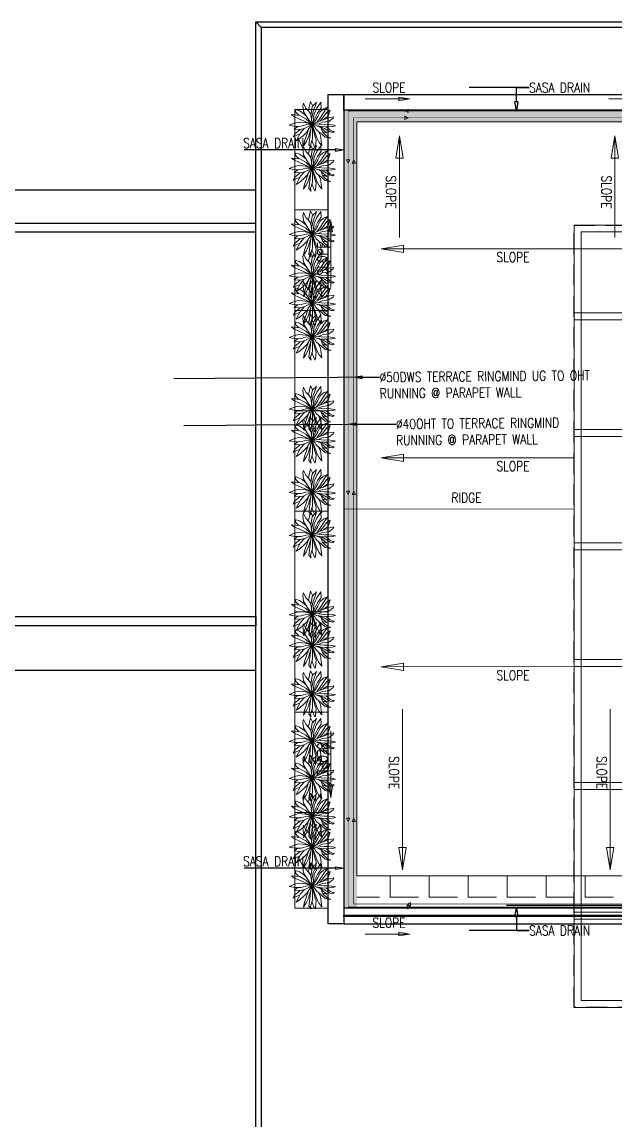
# Model space of a CAD drawing. Header units: metres. Extents: x 42 to 199, y -121 to 268.
# Drawn here: x 81.21 to 91.84, y 127.32 to 147 of the extents above; entities that cross this region are included whole.
import ezdxf
from ezdxf import colors
from ezdxf.entities.mleader import LeaderData, LeaderLine
from ezdxf.math import Vec2, Vec3

# ---------------------------------------------------------------- set-up
doc = ezdxf.new("R2010")
doc.units = ezdxf.units.M
doc.header["$LTSCALE"] = 0.3
doc.linetypes.add('CONTINOUS', pattern=[0])
doc.linetypes.add('HIDDEN', pattern=[0.375, 0.25, -0.125])
doc.layers.get('0').update_dxf_attribs({"color": 8})
for name, color, linetype in [('A-ELEVATION 3', 8, 'Continuous'), ('A-ELEVATION 5', 8, 'Continuous'), ('A-Glass', 8, 'Continuous'), ('A-Hidden-Above', 8, 'HIDDEN')]:
    doc.layers.add(name, color=color, linetype=linetype)
for name, color, linetype, lineweight in [('A-Furniture', 8, 'Continuous', 0), ('A-LANDSCAPE', 8, 'Continuous', 5), ('AGI- TEXT', 7, 'Continuous', 0), ('AGI-EX RAIN WATER', 4, 'Continuous', 0), ('AGI-PHE -DWS-RINGMOND', 151, 'Continuous', 0), ('AGI-UG TO RO PLANTER', 11, 'Continuous', 0), ('DA HOUSE ARCH LAYOUT', 8, 'Continuous', 9), ('PHE CLAMP', 7, 'Continuous', 0)]:
    doc.layers.add(name, color=color, linetype=linetype, lineweight=lineweight)
doc.styles.add('ROMANS', font='romans.shx', dxfattribs={"width": 0.8, "height": 0.5})
doc.styles.get("Standard").update_dxf_attribs({"font": 'arial.ttf'})
doc.styles.add('T225', font='romans.shx', dxfattribs={"width": 0.8, "height": 0.25})
doc.dimstyles.get("Standard").update_dxf_attribs({"dimtxt": 0.3, "dimasz": 0.25, "dimexe": 0.18, "dimexo": 0.0625, "dimgap": 0.09, "dimtad": 0, "dimtih": 1, "dimtoh": 1, "dimzin": 0, "dimdsep": 46, "dimtxsty": 'Standard', "dimblk": 'ARCHTICK', "dimcen": 0.09, "dimclrd": 256, "dimclre": 256, "dimclrt": 256, "dimadec": 0, "dimazin": 0, "dimtfac": 1, "dimtofl": 0, "dimtmove": 0, "dimatfit": 3, "dimfxl": 1, "dimtolj": 1, "dimtzin": 0, "dimlwd": -1, "dimlwe": -1, "dimarcsym": 0})

# ---------------------------------------------------------------- blocks, each defined once
blk = doc.blocks.new('A$C51112CEF')
at = {"color": 8, "transparency": 33554572}
for p, q in [((0.531097383478695, 1.576527676046339), (0.5592050298371163, 1.425948458225207)), ((0.5873126763949443, 1.553096080695127), (0.531097383478695, 1.576527676046339)), ((0.7028968030829077, 1.399138012141393), (0.5873126763949443, 1.553096080695127)), ((0.806003877019748, 1.40582226031448), (0.8341115233781693, 1.589969625734398)), ((0.8341115233781693, 1.589969625734398), (0.8497421171844053, 1.630148568214153)), ((0.8497421171844053, 1.630148568214153), (0.874764778022822, 1.512990591457424)), ((1.049717738482727, 1.536422186808863), (1.046564197627035, 1.593275023174883)), ((1.046564197627035, 1.593275023174883), (1.084063911416237, 1.536422186808863)), ((0.1999070416859325, 1.352274821388946), (0.2561908897384768, 1.21168524928099)), ((0.2686679426890208, 1.288664283557736), (0.1999070416859325, 1.352274821388946)), ((0.2561908897384768, 1.21168524928099), (0.3592294085387806, 1.094527272474679)), ((0.3904905957528939, 1.21168524928099), (0.2686679426890208, 1.288664283557736)), ((0.5123132490159463, 1.3757064167404), (0.2999291299033757, 1.446001202844045)), ((0.2999291299033757, 1.446001202844045), (0.3748600021458373, 1.325537828597021)), ((0.3748600021458373, 1.325537828597021), (0.5779206091635842, 1.174885157484027)), ((0.5560514889816517, 1.111274619603009), (0.3904905957528939, 1.21168524928099)), ((0.6395433043078214, 1.197999670062117), (0.5123132490159463, 1.3757064167404)), ((0.5592050298371163, 1.425948458225207), (0.6653970892939469, 1.124643116048787)), ((0.5779206091635842, 1.174885157484027), (0.6841812237566955, 1.077779925346121)), ((0.7279194639213529, 1.16820090931094), (0.7028968030829077, 1.399138012141393)), ((0.789482907951637, 1.030869857563516), (0.7279194639213529, 1.16820090931094)), ((0.781049771317484, 0.953937700316942), (0.8122424033954161, 1.238495695364804)), ((0.8122424033954161, 1.238495695364804), (0.806003877019748, 1.40582226031448)), ((0.9466106645461281, 1.251864191760774), (0.8641358080908361, 1.055586806047245)), ((0.874764778022822, 1.512990591457424), (0.8872418307741867, 1.322158977864646)), ((0.8872418307741867, 1.322158977864646), (0.8810033043985044, 1.141390463177345)), ((0.886671969762105, 1.305646595695507), (0.9965874310867093, 1.439316954621177)), ((0.9122644916128593, 1.114653470385392), (1.090302437791919, 1.188253653879997)), ((0.9341336117947634, 1.124643116048787), (1.102779490543284, 1.325537828597007)), ((1.065348332090011, 1.446001202844045), (0.9466106645461281, 1.251864191760774)), ((0.9965874310867093, 1.439316954621177), (1.049717738482727, 1.536422186808863)), ((1.084063911416237, 1.536422186808863), (1.065348332090011, 1.446001202844045)), ((1.102779490543284, 1.325537828597007), (1.065348332090011, 1.174885157484027)), ((1.090302437791919, 1.188253653879997), (1.227755684662029, 1.34221172248327)), ((1.252778345500474, 1.268611538939112), (1.12464861072543, 1.128021966781361)), ((1.227755684662029, 1.34221172248327), (1.290278059090255, 1.476117046418381)), ((1.290278059090255, 1.476117046418381), (1.252778345500474, 1.268611538939112)), ((0.1573724943739165, 0.8314682481944686), (-2.447610825129232e-08, 0.7531164410605555)), ((0.0156305691309484, 0.9673061967624506), (0.1687144096081141, 0.923821856792415)), ((0.05621526844015534, 0.9438746013614718), (0.0156305691309484, 0.9673061967624506)), ((0.02186909550685812, 1.121337718558493), (0.2186911761486812, 1.124643116048787)), ((0.2249297025243635, 0.974063898227655), (0.02186909550685812, 1.121337718558493)), ((0.1093455758361728, 0.873579815307366), (0.05621526844015534, 0.9438746013614718)), ((0.1780379215040142, 0.8133481282087587), (0.1093455758361728, 0.873579815307366)), ((0.1687144096081141, 0.923821856792415), (0.3499058964439286, 0.8535270706887417)), ((0.4842056024583457, 0.7698637881888999), (0.1780379215040142, 0.8133481282087587)), ((0.2186911761486812, 1.124643116048787), (0.4061211893599506, 0.9974954935788674)), ((0.4279903095420963, 0.8803375167725562), (0.2249297025243635, 0.974063898227655)), ((0.3499058964439286, 0.8535270706887417), (0.5623585706928083, 0.8066638799861039)), ((0.3592294085387806, 1.094527272474679), (0.5217053162473348, 1.007485139242249)), ((0.4061211893599506, 0.9974954935788674), (0.7354612220906205, 0.8341809368267832)), ((0.6998118175629315, 0.8434639717332857), (0.4279903095420963, 0.8803375167725562)), ((0.6216588493282273, 0.7866111353672522), (0.4436209031491529, 0.7598006892834377)), ((0.5217053162473348, 1.007485139242249), (0.6623121037739423, 0.9305061049654881)), ((0.7354598256110734, 0.9734342528685005), (0.5560514889816517, 1.111274619603009)), ((0.5560514889816517, 0.632579613521429), (0.8088360336387126, 0.8150742801961997)), ((0.5623585706928083, 0.8066638799861039), (0.6755816368411018, 0.793908899995003)), ((0.8088360336387126, 0.8150742801961997), (0.606096810857693, 0.5857164228187912)), ((0.6154203227533657, 0.3681478163842797), (0.8088360336387126, 0.8150742801961997)), ((0.8088360336387126, 0.8150742801961997), (0.6216588493282273, 0.7866111353672522)), ((0.6623121037739423, 0.9305061049654881), (0.8088360336387126, 0.8150742801961997)), ((0.6653970892939469, 1.124643116048787), (0.8088360336387126, 0.8150742801961997)), ((0.8088360336387126, 0.8150742801961997), (0.6998118175629315, 0.8434639717332857)), ((0.8088360336387126, 0.8150742801961997), (0.74039651687211, 0.579032174595909)), ((0.8088360336387126, 0.8150742801961997), (0.781049771317484, 0.953937700316942)), ((0.8088360336387126, 0.8150742801961997), (0.8310265378581647, 0.923821856792415)), ((1.080910370560446, 0.9070745096142758), (0.8088360336387126, 0.8150742801961997)), ((0.8997188837249581, 0.9037691121735634), (0.8088360336387126, 0.8150742801961997)), ((0.8088360336387126, 0.8150742801961997), (1.205886564480124, 0.9037691121735634)), ((1.055956264858636, 0.823411227114434), (0.8088360336387126, 0.8150742801961997)), ((0.8088360336387126, 0.8150742801961997), (0.9496956502652978, 0.5254847356706023)), ((0.8184809297710984, 0.5857164228187912), (0.8088360336387126, 0.8150742801961997)), ((1.240301292549916, 0.6862005057390519), (0.8088360336387126, 0.8150742801961997)), ((0.9403721381704457, 0.7062532503579035), (0.8088360336387126, 0.8150742801961997)), ((0.8310265378581647, 0.923821856792415), (0.9122644916128593, 1.114653470385392)), ((0.8810033043985044, 1.141390463177345), (0.8469547600181926, 0.9612379681228589)), ((0.9778718519594207, 0.9573165510493027), (0.8997188837249581, 0.9037691121735634)), ((1.074671844184863, 1.064411428900371), (0.9778718519594207, 0.9573165510493027)), ((1.034225400528598, 1.019663419753556), (1.187170985352836, 1.101211520697333)), ((1.249624804644768, 0.8200323763818318), (1.055956264858636, 0.823411227114434)), ((1.12464861072543, 1.128021966781361), (1.074671844184863, 1.064411428900371)), ((1.174693932402292, 0.9405692039209725), (1.080910370560446, 0.9070745096142758)), ((1.280885991859108, 0.9773692956681401), (1.174693932402292, 0.9405692039209725)), ((1.187170985352836, 1.101211520697333), (1.377754539419797, 1.134706215004243)), ((1.205886564480124, 0.9037691121735634), (1.343339811349992, 0.953937700316942)), ((1.402708645121933, 0.8167269789413325), (1.249624804644768, 0.8200323763818318)), ((1.433969832336047, 1.064411428900371), (1.280885991859108, 0.9773692956681401)), ((1.337204780374563, 0.8181413431467348), (1.533923365417195, 0.7497375903279675)), ((1.343339811349992, 0.953937700316942), (1.4526854116625, 0.9472534521438405)), ((1.377754539419797, 1.134706215004243), (1.546468973504247, 1.154758959622868)), ((1.537076906272887, 0.873579815307366), (1.402708645121933, 0.8167269789413325)), ((1.546468973504247, 1.154758959622868), (1.433969832336047, 1.064411428900371)), ((1.4526854116625, 0.9472534521438405), (1.58081514643753, 0.9272007075249888)), ((1.621399845746723, 0.9070745096142758), (1.537076906272887, 0.873579815307366)), ((1.58081514643753, 0.9272007075249888), (1.621399845746723, 0.9070745096142758)), ((-2.447610825129232e-08, 0.7531164410605555), (0.3092526419982136, 0.6794428042240952)), ((0.2249297025243635, 0.5924741242839531), (0.05621526844014113, 0.5087373885420448)), ((0.05621526844014113, 0.5087373885420448), (0.1436917487696832, 0.4820003957002967)), ((0.1436917487696832, 0.4820003957002967), (0.3467523555882366, 0.5054319911015313)), ((0.3373602883568765, 0.6961901514024476), (0.2249297025243635, 0.5924741242839531)), ((0.3904905957528939, 0.4753161475272236), (0.3217982500852798, 0.3614635682112066)), ((0.4436209031491529, 0.7598006892834377), (0.3373602883568765, 0.6961901514024476)), ((0.3467523555882366, 0.5054319911015313), (0.5560514889816517, 0.632579613521429)), ((0.4949403215127717, 0.5954550468023712), (0.3904905957528939, 0.4753161475272236)), ((0.606096810857693, 0.5857164228187912), (0.4873591433138103, 0.3782109153397641)), ((0.74039651687211, 0.579032174595909), (0.7185273966899643, 0.3480950717654281)), ((0.8653727107914477, 0.4216952553098139), (0.8184809297710984, 0.5857164228187912)), ((0.8716112371671301, 0.2175685985631475), (0.8653727107914477, 0.4216952553098139)), ((1.071586858465579, 0.6225899678580618), (0.9403721381704457, 0.7062532503579035)), ((0.9809568374796385, 0.3848951635624189), (0.9434571236904361, 0.5321689838932571)), ((0.9496956502652978, 0.5254847356706023), (1.096540964167602, 0.4016425106909765)), ((1.355885419437058, 0.7163163493131464), (0.9729048103183544, 0.7660687993094228)), ((0.9822606710356325, 0.6795448737862984), (1.224670698942859, 0.5957795217742472)), ((1.202801578959892, 0.491990041413473), (1.071586858465579, 0.6225899678580618)), ((1.096540964167602, 0.4016425106909765), (1.227755684661915, 0.3313477246370979)), ((1.327777772879458, 0.3380319728597527), (1.202801578959892, 0.491990041413473)), ((1.224670698942859, 0.5957795217742472), (1.380839524940015, 0.542232082848713)), ((1.412100712353308, 0.5991583725068352), (1.240301292549916, 0.6862005057390519)), ((1.524599853521281, 0.6928847539121534), (1.355885419437058, 0.7163163493131464)), ((1.380839524940015, 0.542232082848713), (1.558946026255612, 0.5087373885420448)), ((1.558946026255612, 0.5087373885420448), (1.412100712353308, 0.5991583725068352)), ((1.621399845746723, 0.773169185679194), (1.524599853521281, 0.6928847539121534)), ((1.533923365417195, 0.7497375903279675), (1.621399845746723, 0.773169185679194)), ((0.3217982500852798, 0.3614635682112066), (0.2717529282092386, 0.2108108970979856)), ((0.2717529282092386, 0.2108108970979856), (0.3748600021458373, 0.2410001939641688)), ((0.3748600021458373, 0.2410001939641688), (0.4811206169381279, 0.3480950717654281)), ((0.4873591433138103, 0.3782109153397641), (0.4560979559005176, 0.080284423895705)), ((0.4560979559005176, 0.080284423895705), (0.5248588569038333, 0.1707054078605097)), ((0.5248588569038333, 0.1707054078605097), (0.6154203227533657, 0.3681478163842797)), ((0.7185273966899643, 0.3480950717654281), (0.7560271104791667, 0.194137003211722)), ((0.7560271104791667, 0.194137003211722), (0.8310265378581647, -7.821768122084904e-09)), ((0.8310265378581647, -7.821768122084904e-09), (0.8716112371671301, 0.2175685985631475)), ((0.8716112371671301, 0.3112949800182605), (0.9653262438725818, 0.1773896560833919)), ((0.9653262438725818, 0.1773896560833919), (0.9778718519594207, 0.3848951635624189)), ((0.9778718519594207, 0.3848951635624189), (1.140279204332487, 0.1907581524793613)), ((1.202801578959892, 0.2208739960534416), (1.134040677956804, 0.3815897660721248)), ((1.140279204332487, 0.1907581524793613), (1.243386278269085, 0.1372107135538272)), ((1.243386278269085, 0.1372107135538272), (1.202801578959892, 0.2208739960534416)), ((1.227755684661915, 0.3313477246370979), (1.383993065795707, 0.2509898396275361)), ((1.383993065795707, 0.2509898396275361), (1.327777772879458, 0.3380319728597527))]:
    blk.add_line(p, q, dxfattribs=at)
blk = doc.blocks.new('SCREEN')
at = {"layer": 'A-ELEVATION 3', "color": 8, "transparency": 33554534}
for points in [[(185.4460642209419, 18.31967213551675), (185.3460643807467, 18.23005087206656), (185.3460643807467, 47.17688879952954), (185.4460168572191, 47.07688879952954)], [(209.7584332127927, 47.17688879952954), (209.7584332127927, 47.07688864535479), (185.4460168572197, 47.07688842449807), (185.3460643807467, 47.17688879952954)]]:
    blk.add_lwpolyline(points, close=True, dxfattribs=at)
blk = doc.blocks.new('zw$1AA4')
at = {"color": 8, "ltscale": 0.25}
for p, q in [((-2.140042565012664, -2.34803129158799), (2.140042565012664, 2.34803129158799)), ((-2.140042565012664, 2.34803129158799), (2.140042565012664, -2.34803129158799))]:
    blk.add_line(p, q, dxfattribs=at)
for points in [[(-15.30745743497926, 8.238225227838736), (3.84254256502129, 8.238225227838736), (3.84254256502129, -5.781859478066373), (-15.30745743497926, -5.781859478066373)], [(-15.18245743497926, 8.113225227838736), (3.71754256502129, 8.113225227838736), (3.71754256502129, -5.656859478066373), (-15.18245743497926, -5.656859478066373)], [(-12.30994158987596, -5.781859478066373), (-12.18494158987596, -5.781859478066373), (-12.18494158987596, 8.238225227838736), (-12.30994158987585, 8.238225227838736)], [(-10.8899495124287, -5.781859478066373), (-10.7649495124287, -5.781859478066373), (-10.7649495124287, 8.238225227838736), (-10.88994951242864, 8.238225227838736)], [(-0.7966808550041833, 2.34803129158799), (-0.6716808550041833, 2.34803129158799), (-0.6716808550041833, 8.238225227838736), (-0.7966808550041833, 8.238225227838736)], [(0.6716808550041833, 2.348031291587997), (0.7966808550041833, 2.348031291587997), (0.7966808550041833, 8.238225227838743), (0.6716808550041833, 8.238225227838743)], [(-7.599957434972907, 4.177962222802702), (-7.599957434972907, 4.052962222802702), (-9.409957434973194, 4.052962222802702), (-9.409957434973194, 4.17796222280268)], [(-7.712457434979115, 4.265462222797378), (-7.482457434979096, 4.265462222797378), (-7.482457434979096, 3.965462222797381), (-7.712457434979115, 3.965462222797381)], [(-0.8046117100041101, -5.78185947806638), (-0.6796117100041101, -5.78185947806638), (-0.6796117100041101, -2.34803129158799), (-0.8046117100041101, -2.34803129158799)], [(0.6637500000043133, -5.781859478066373), (0.7887500000043133, -5.781859478066373), (0.7887500000043133, -2.348031291587983), (0.6637500000043133, -2.348031291587983)]]:
    blk.add_lwpolyline(points, close=True, dxfattribs=at)
for points in [[(-13.72993366732311, 6.661968708414111), (-13.72993366732311, 8.238225227838736), (-13.60493366732311, 8.238225227838736), (-13.60493366732311, 6.661968708414111)], [(-7.659957434981493, 6.661968708414111), (-7.65995743498695, 8.238225227838736), (-7.53495743498695, 8.238225227838736), (-7.534957434981493, 6.661968708414111)], [(-2.265042565012664, 6.733225227835899), (-2.265042565012664, 8.238225227838736), (-2.140042565012664, 8.238225227838736), (-2.140042565012664, 6.661968708414111)], [(2.140042565012664, 7.219225227838461), (2.140042565012664, 8.238225227838736), (2.265042565012664, 8.238225227838736), (2.265042565012664, 7.219225227838461)], [(2.140042565012664, -4.0767747721553), (2.140042565012664, 7.219225227838461)], [(2.265042565012664, 7.219225227838461), (2.265042565012664, -4.076774772155293)], [(-2.265042565012664, -4.0767747721553), (-2.265042565012664, 6.733225227835899)], [(-2.140042565012664, 6.733225227835899), (-2.140042565012664, -4.0767747721553)], [(-15.30745743497926, 6.661968708414111), (2.140042565012664, 6.661968708414111)], [(-13.72993366732311, 6.536968708414111), (-15.30745743497926, 6.536968708414111), (-15.30745743497926, 6.661968708414111), (-13.72993366732311, 6.661968708414111)], [(2.140042565012664, 6.536968708414111), (-15.30745743497926, 6.536968708414111)], [(-13.72993366732311, -4.256774772160885), (-13.72993366732311, 6.536968708414111)], [(-13.60493366732311, 6.536968708414111), (-13.60493366732311, -4.256774772160885)], [(-7.534957434981038, 6.536968708414111), (-7.534957434973137, 4.265462222797378), (-7.659957434973137, 4.265462222797378), (-7.659957434981038, 6.536968708414111)], [(2.265042565012664, 6.661968708414111), (3.84254256502129, 6.661968708414111), (3.84254256502129, 6.536968708414111), (2.265042565012664, 6.536968708414111)], [(-12.3099415898759, 4.445720881556493), (-15.30745743497926, 4.445720881556493), (-15.30745743497926, 4.570720881556493), (-12.3099415898759, 4.570720881556493)], [(0.7966808550041833, 4.442500000001051), (3.84254256502129, 4.442500000001051), (3.84254256502129, 4.567500000001051), (0.7966808550041833, 4.567500000001051)], [(-12.3099415898759, 2.416973054698882), (-15.30745743497926, 2.416973054698882), (-15.30745743497926, 2.541973054698882), (-12.3099415898759, 2.541973054698882)], [(2.140042565012664, 2.34803129158799), (-2.297457488857219, 2.34803129158799), (-2.297457488857219, 2.47303129158799), (2.140042565012664, 2.47303129158799)], [(2.265042565012664, 2.47303129158799), (3.84254256502129, 2.47303129158799), (3.84254256502129, 2.34803129158799), (2.265042565012664, 2.34803129158799)], [(-13.72993366732311, 0.3257252278412643), (-15.30745743497926, 0.3257252278412643), (-15.30745743497926, 0.4507252278412643), (-13.72993366732311, 0.4507252278412643)], [(-13.60493366732311, 0.4507252278412643), (-2.140042565012664, 0.4507252278412643), (-2.140042565012664, 0.3257252278412643), (-13.60493366732311, 0.3257252278412643)], [(2.265042565012664, -0.0625), (3.84254256502129, -0.0625), (3.84254256502129, 0.0625), (2.265042565012664, 0.0625)], [(-12.3099415898759, -1.875524772157018), (-15.30745743497926, -1.875524772157018), (-15.30745743497926, -1.750524772157018), (-12.3099415898759, -1.750524772157018)], [(2.140042565012664, -2.47303129158799), (-2.265042565012664, -2.47303129158799), (-2.265042565012664, -2.34803129158799), (2.140042565012664, -2.34803129158799)], [(2.265042565012664, -2.34803129158799), (3.842542565021233, -2.34803129158799), (3.842542565021233, -2.47303129158799), (2.265042565012664, -2.47303129158799)], [(-13.72993366732311, -4.2017747721553), (-15.30745743497926, -4.2017747721553), (-15.30745743497926, -4.0767747721553), (-13.72993366732311, -4.0767747721553)], [(-13.60493366732311, -4.0767747721553), (2.251042565012654, -4.0767747721553)], [(2.251042565012654, -4.0767747721553), (3.84254256502129, -4.0767747721553), (3.84254256502129, -4.2017747721553), (2.251042565012654, -4.2017747721553)], [(-13.60493366732311, -4.256774772160885), (-13.60493366732311, -5.781859478066373), (-13.72993366732311, -5.781859478066373), (-13.72993366732311, -4.256774772160885)], [(2.251042565012654, -4.2017747721553), (-13.60493366732311, -4.2017747721553)], [(-2.140042565012664, -4.201774772155304), (-2.140042565012664, -5.784359478074897), (-2.265042565012664, -5.784359478074897), (-2.265042565012664, -4.201774772155304)], [(2.265042565012664, -4.201774772155304), (2.265042565012664, -5.784359478074897), (2.140042565012664, -5.784359478074897), (2.140042565012664, -4.201774772155296)]]:
    blk.add_lwpolyline(points, dxfattribs=at)
for points, elevation in [([(-9.469957434981438, 6.661968708414111), (-9.469957434981438, 8.238225227838736), (-9.344957434981438, 8.238225227838736), (-9.344957434981438, 6.661968708414111)], 0.05000000000000002), ([(-5.867499999997051, 6.661968708414111), (-5.867499999997051, 8.238225227838736), (-5.742499999997051, 8.238225227838736), (-5.742499999997051, 6.661968708414111)], 0.02500000000000001), ([(-9.469957434981438, -4.0767747721553), (-9.469957434981438, 6.536968708414111)], 0.05000000000000002), ([(-9.344957434981438, 6.536968708414111), (-9.344957434981438, -4.076774772155296)], 0.05000000000000002), ([(-5.867499999997051, -4.0767747721553), (-5.867499999997051, 6.536968708414111)], 0.02500000000000001), ([(-5.742499999997051, 6.536968708414111), (-5.742499999997051, -4.076774772155296)], 0.02500000000000001), ([(-9.344957434981438, -4.2017747721553), (-9.344957434981438, -5.781859478066373), (-9.469957434981438, -5.781859478066373), (-9.469957434981438, -4.201774772155304)], 0.05000000000000002), ([(-5.742499999997051, -4.2017747721553), (-5.742499999997051, -5.781859478066373), (-5.867499999997051, -5.781859478066373), (-5.867499999997051, -4.201774772155304)], 0.02500000000000001)]:
    blk.add_lwpolyline(points, dxfattribs=dict(at, elevation=elevation))
for points, elevation in [([(-7.068319144991847, -5.781859478066373), (-6.943319144991847, -5.781859478066373), (-6.943319144991847, 8.238225227838736), (-7.068319144991847, 8.238225227838736)], 0.05000000000000002), ([(-4.666680855002255, -5.781859478066373), (-4.541680855002255, -5.781859478066373), (-4.541680855002255, 8.238225227838736), (-4.666680855002255, 8.238225227838736)], 0.01666666666666667), ([(-3.465861710007403, -5.781859478066373), (-3.340861710007403, -5.781859478066373), (-3.340861710007403, 8.238225227838736), (-3.465861710007403, 8.238225227838736)], 0.008333333333333338), ([(-8.269138289986586, -5.781859478066373), (-8.144138289986586, -5.781859478066373), (-8.144138289986586, 4.177962222802694), (-8.269138289986586, 4.177962222802694)], 0.05000000000000002)]:
    blk.add_lwpolyline(points, close=True, dxfattribs=dict(at, elevation=elevation))
at = {"color": 8}
for points in [[(2.200042565004651, 7.219225227837068), (2.14004256502858, 7.219225227838461), (2.14004256502858, 7.233225227838442), (2.265042564996634, 7.233225227838442), (2.265042564996634, 7.219225227838461), (2.205042565004646, 7.219225227837068), (2.205042565012377, 6.997225227837088), (2.265042565004592, 6.997225227838452), (2.265042565004592, 6.983225227838471), (2.140042565036424, 6.983225227838471), (2.140042565036424, 6.997225227838452), (2.200042565012382, 6.997225227837088)], [(-2.209957171190126, 6.719225227834524), (-2.269957171166197, 6.719225227835917), (-2.269957171166197, 6.733225227835899), (-2.144957171198143, 6.733225227835899), (-2.144957171198143, 6.719225227835917), (-2.204957171190131, 6.719225227834524), (-2.2049571711824, 6.497225227834544), (-2.144957171190185, 6.497225227835909), (-2.144957171190185, 6.483225227835927), (-2.269957171158353, 6.483225227835927), (-2.269957171158353, 6.497225227835909), (-2.209957171182396, 6.497225227834544)], [(-2.283457488855845, 2.406152924096393), (-2.283457488857266, 2.346152924120378), (-2.297457488857219, 2.346152924120378), (-2.297457488857219, 2.471152924088432), (-2.283457488857266, 2.471152924088432), (-2.283457488855845, 2.411152924096388), (-2.061457488855865, 2.411152924104119), (-2.061457488857229, 2.471152924096391), (-2.047457488857276, 2.471152924096391), (-2.047457488857276, 2.346152924128223), (-2.061457488857229, 2.346152924128223), (-2.061457488855865, 2.406152924104124)], [(2.029042565014038, 2.408031291572076), (2.029042565012674, 2.348031291596062), (2.015042565012664, 2.348031291596062), (2.015042565012664, 2.473031291564116), (2.029042565012674, 2.473031291564116), (2.029042565014038, 2.413031291572072), (2.251042565014018, 2.413031291579802), (2.251042565012654, 2.473031291572074), (2.265042565012664, 2.473031291572074), (2.265042565012664, 2.348031291603906), (2.251042565012654, 2.348031291603906), (2.251042565014018, 2.408031291579807)], [(-7.893457434979382, -4.141774772165302), (-7.893457434980746, -4.201774772141317), (-7.907457434980756, -4.201774772141317), (-7.907457434980756, -4.076774772173263), (-7.893457434980746, -4.076774772173263), (-7.893457434979382, -4.136774772165307), (-7.671457434979402, -4.136774772157576), (-7.671457434980766, -4.076774772165304), (-7.657457434980756, -4.076774772165304), (-7.657457434980756, -4.201774772133472), (-7.671457434980766, -4.201774772133472), (-7.671457434979402, -4.141774772157572)], [(-2.313542565012654, -4.144274772173826), (-2.313542565014075, -4.204274772149841), (-2.327542565014028, -4.204274772149841), (-2.327542565014028, -4.079274772181787), (-2.313542565014075, -4.079274772181787), (-2.313542565012654, -4.139274772173831), (-2.091542565012674, -4.1392747721661), (-2.091542565014038, -4.079274772173829), (-2.077542565014085, -4.079274772173829), (-2.077542565014085, -4.204274772141996), (-2.091542565014038, -4.204274772141996), (-2.091542565012674, -4.144274772166096)], [(2.029042565014038, -4.141774772165302), (2.029042565012674, -4.201774772141317), (2.015042565012664, -4.201774772141317), (2.015042565012664, -4.076774772173263), (2.029042565012674, -4.076774772173263), (2.029042565014038, -4.136774772165307), (2.251042565014018, -4.136774772157576), (2.251042565012654, -4.076774772165304), (2.265042565012664, -4.076774772165304), (2.265042565012664, -4.201774772133472), (2.251042565012654, -4.201774772133472), (2.251042565014018, -4.141774772157572)]]:
    blk.add_lwpolyline(points, close=True, dxfattribs=at)
at = {"color": 8, "ltscale": 0.25}
for centre in [(2.205042565008455, 7.108225227842407), (-13.72743366732732, 6.589468708416089), (-7.594957434991159, 6.608225227842365), (-2.204957171186322, 6.608225227839863), (-9.40495743498559, 4.29322522783858, 0.05000000000000002), (-7.59495743498519, 4.173693742662774), (-2.211671036459165, 2.398652924108365), (2.142542565008455, 2.43196599810425), (-13.72743366732732, 0.3257252278452256), (-13.66493366733516, -4.131774772156952), (-7.779957434983544, -4.151774772157474), (-2.176173090673331, -4.201774772151339), (2.142542565008455, -4.15177477215736)]:
    blk.add_circle(centre, 0.2727333715739017, dxfattribs=at)
blk = doc.blocks.new('DA HOUSE ARCH LAYOUT')
at = {"color": 8}
blk.add_wipeout([(-11.74999999999864, 187.3699463236045), (-11.74999999999864, 207.62995821467445), (32.724807862820114, 207.62994788606994), (32.72433998361139, 197.1700000000009), (20.940000278969055, 197.1700000000009), (20.940000278969055, 187.37000016470216)], dxfattribs=at).dxf.layer = 'A-ELEVATION 5'
at = {"layer": 'A-ELEVATION 3', "color": 8, "transparency": 33554534}
blk.add_line((-11.74999389013954, 204.616234447546), (-19.3314966698598, 204.616234447546), dxfattribs=at)
at = {"layer": 'A-ELEVATION 3', "color": 8, "transparency": 33554687}
for points in [[(-10.17000000000121, 206.3299064877795), (-10.17000000000121, 191.4700000000003), (-10.44999999999868, 191.4700000000003), (-10.44999999999868, 206.3299064877795)], [(-3.119999999999891, 205.4399963282352), (-3.119999999999891, 206.0501498713094), (-10.17000000000121, 206.0505641791662), (-10.17000000000121, 206.3299064877795), (-2.839999999998781, 206.3299064877795), (-2.839999999998781, 205.7199953506729), (-0.980029140153249, 205.7200046493285), (-0.980029140153249, 206.3298811985742), (-0.7000817043714278, 206.3299317769847), (-0.6999725132362755, 205.4400118493502), (-3.119999999999891, 205.4399963282352)]]:
    blk.add_lwpolyline(points, close=True, dxfattribs=at)
at = {"layer": 'A-ELEVATION 3', "color": 8, "transparency": 33554534}
for points in [[(-11.74999389013936, 204.0162428563995), (-19.42904037590972, 204.0162334594648), (-19.44964108425268, 203.8662333411581), (-11.74999389013936, 203.8662428563995)], [(-19.62501589813053, 196.9750000000005), (-11.74999389013811, 196.9750000000019), (-11.74999389013811, 196.8050000000019), (-19.62501589813053, 196.8050000000005)]]:
    blk.add_lwpolyline(points, close=True, dxfattribs=at)
blk.add_lwpolyline([(-11.74999389013482, 196.0049999999916), (-19.62501589813053, 196.0049999999916)], dxfattribs=at)
at = {"layer": 'A-ELEVATION 3', "color": 8, "transparency": 33554559}
blk.add_lwpolyline([(-10.17000000000371, 191.469896043126), (-4.540000000000191, 191.4697920862541), (-4.540000000000191, 191.75), (-10.17000000000371, 191.750103956872)], close=True, dxfattribs=at)
at = {"layer": 'A-Furniture', "color": 8}
for points in [[(-11.04999986198334, 206.0608754738736), (-10.44999986198331, 206.0608754738736), (-10.44999986198331, 204.2608754738736), (-11.04999986198334, 204.2608754738736)], [(-11.04999986198334, 204.2608754738735), (-10.44999986198331, 204.2608754738735), (-10.44999986198331, 202.4608754738735), (-11.04999986198334, 202.4608754738735)], [(-11.04999965166962, 202.4608754738734), (-10.4499996516696, 202.4608754738734), (-10.4499996516696, 200.6608754738734), (-11.04999965166962, 200.6608754738734)], [(-11.04999944135591, 200.6608754738734), (-10.44999944135589, 200.6608754738734), (-10.44999944135589, 198.8608754738734), (-11.04999944135591, 198.8608754738734)], [(-11.04999923104219, 198.8608754738733), (-10.44999923104217, 198.8608754738733), (-10.44999923104217, 197.0608754738733), (-11.04999923104219, 197.0608754738733)], [(-11.04999986198334, 197.0608754738732), (-10.44999986198331, 197.0608754738732), (-10.44999986198331, 195.2608754738732), (-11.04999986198334, 195.2608754738732)], [(-11.04999965166962, 195.2608754738732), (-10.4499996516696, 195.2608754738732), (-10.4499996516696, 193.4608754738732), (-11.04999965166962, 193.4608754738732)], [(-11.04999986198334, 193.4608754738731), (-10.44999986198331, 193.4608754738731), (-10.44999986198331, 191.750103956872), (-11.04999986198334, 191.750103956872)]]:
    blk.add_lwpolyline(points, close=True, dxfattribs=at)
at = {"layer": 'A-Glass', "color": 8}
blk.add_lwpolyline([(-10.17000000000371, 191.622499999999), (-4.540000000000191, 191.622499999999), (-4.540000000000191, 191.597499999999), (-10.17000000000371, 191.597499999999)], close=True, dxfattribs=at)
at = {"layer": 'A-Hidden-Above', "color": 8, "ltscale": 5}
blk.add_lwpolyline([(-6.039999999999964, 203.9900000000007), (13.11000000000058, 203.9900000000007), (13.11000000000058, 189.9699152940956), (-6.039999999999964, 189.9699152940956)], close=True, dxfattribs=at)
at = {"color": 8, "ltscale": 0.25, "transparency": 33554687}
blk.add_blockref('zw$1AA4', (9.264942285807933, 195.7528108459143), dxfattribs=at)
at = {"layer": 'A-Hidden-Above', "color": 8, "ltscale": 0.25}
blk.add_blockref('SCREEN', (-197.0960582708815, 160.4531112004621), dxfattribs=at)
at = {"layer": 'A-LANDSCAPE', "color": 8, "lineweight": 35, "transparency": 33554457, "xscale": 0.5084614311938702, "yscale": 0.5084614311938702, "zscale": 0.5084614311938702, "rotation": 270}
for p in [(-11.1514636621003, 206.2018859592948), (-11.1514636621003, 205.4237239307291), (-11.1514636621003, 204.2424177186895), (-11.1514636621003, 203.501757474633), (-11.1514636621003, 203.0048588298862), (-11.1514636621003, 202.3954548316119), (-11.1514636621003, 201.111018712172), (-11.1514636621003, 200.5484919445342), (-11.1514636621003, 199.6203227779317), (-11.1514636621003, 198.8515361954932), (-11.1514636621003, 197.426468384144), (-11.1514636621003, 196.8733170626334), (-11.1514636621003, 196.0014005727947), (-11.1514636621003, 195.1576104213379), (-11.1514636621003, 194.4919537462998), (-11.1514636621003, 193.807546179007), (-11.1514636621003, 193.2637703036237), (-11.1514636621003, 192.5606118440764)]:
    blk.add_blockref('A$C51112CEF', p, dxfattribs=at)
blk = doc.blocks.new('direction')
at = {"color": 0}
blk.add_lwpolyline([(-1.224999999976717, 2.450000000004366), (0, 0), (1.224999999976717, 2.450000000004366), (-1.224999999976717, 2.450000000004366)], dxfattribs=at)
blk = doc.blocks.new('_ClosedBlank')
at = {"color": 0, "linetype": 'ByBlock', "lineweight": -2}
for p, q in [((-1, 0.1666666666666667), (0, 0)), ((-1, 0.1666666666666667), (-1, -0.1666666666666667)), ((0, 0), (-1, -0.1666666666666667))]:
    blk.add_line(p, q, dxfattribs=at)
blk = doc.blocks.new('_ArchTick')
at = {"color": 6, "linetype": 'ByBlock', "const_width": 0.045}
blk.add_lwpolyline([(-0.1499999999999773, -0.1500000000000909), (0.1499999999999773, 0.1500000000000909)], dxfattribs=at)

msp = doc.modelspace()

# ---------------------------------------------------------------- block references
at = {"layer": 'DA HOUSE ARCH LAYOUT'}
msp.add_blockref('DA HOUSE ARCH LAYOUT', (97.14617690863253, -60.62801776344169), dxfattribs=at)

# ---------------------------------------------------------------- next in the draw order: hatches: boundary and pattern name
at = {"layer": 'AGI-EX RAIN WATER'}
h = msp.add_hatch(dxfattribs=at)
h.set_pattern_fill('ANGLE', color=256, scale=0.01)
h.set_pattern_definition([(0, (34.72031544531266, 5.197843597670726e-05), (0, 0.06985000000000001), [0.0508, -0.01905]), (90, (34.72031544531266, 5.197843597670726e-05), (-0.06985000000000001, 4.277078946022131e-18), [0.0508, -0.01905])])
h.paths.add_polyline_path([(87.20917690862882, 145.2131287917096), (92.75588674030183, 145.2126618312588), (92.75588674030183, 145.4221852562635), (86.9761755289792, 145.4226718323843), (86.97617690862882, 131.1220861934303), (87.20917690862882, 131.1220861934303), (87.20917690862882, 131.6985071411218)])
h = msp.add_hatch(dxfattribs=at)
h.set_pattern_fill('ANGLE', color=256, scale=0.1)
h.set_pattern_definition([(0, (34.72031544531266, 5.197843597670726e-05), (0, 0.6985000000000001), [0.508, -0.1905]), (90, (34.72031544531266, 5.197843597670726e-05), (-0.6985000000000001, 4.277078946022132e-17), [0.508, -0.1905])])
h.paths.add_polyline_path([(92.0761769086472, 131.6985071411218), (87.20917690862882, 131.6985071411218), (87.20917690862882, 131.1220861934303), (92.0761769086472, 131.1220861934303)])

# ---------------------------------------------------------------- next in the draw order: linework, layer by layer
at = {"layer": 'AGI- TEXT', "ltscale": 0.25}
msp.add_line((86.97617690862882, 131.1220861529902), (86.97738083097036, 145.4226717309136), dxfattribs=at)
at = {"layer": 'AGI- TEXT', "ltscale": 0.25, "const_width": 0.01}
msp.add_lwpolyline([(86.976176218804, 138.2723790129073), (91.10617690863256, 138.2723790129073)], dxfattribs=at)
at = {"layer": 'AGI-EX RAIN WATER'}
msp.add_lwpolyline([(92.0761769086472, 131.1220861934303), (92.0761769086472, 131.6985071411218), (87.20917690862882, 131.6985071411218), (87.20917690862882, 145.2131287917096), (92.75588674030183, 145.2126618312588), (92.75588674030183, 145.4221852562635), (86.9761755289792, 145.4226718323843), (86.97617690862882, 131.1220861934303)], close=True, dxfattribs=at)
at = {"layer": 'AGI-PHE -DWS-RINGMOND', "linetype": 'ByBlock', "ltscale": 0.25, "const_width": 0.01}
msp.add_lwpolyline([(92.53105614885115, 131.3447256487717), (92.58034498670807, 131.3447256487717), (92.58034498670807, 131.1412106031855), (87.05270823922436, 131.1412106031855), (87.05270823922436, 145.4080928212118), (94.00413427390257, 145.4080928212118), (94.00413427390257, 144.8543358647437), (95.082047494818, 144.8543358647437), (95.08204954482669, 145.3766459084346), (128.8169464269055, 145.3766459084346), (128.8169454002902, 143.1286281966433)], dxfattribs=at)
at = {"layer": 'AGI-UG TO RO PLANTER', "linetype": 'CONTINOUS', "const_width": 0.01}
msp.add_lwpolyline([(92.53168710288449, 131.4312241729184), (92.65326598992877, 131.4311260466987), (92.65326598992877, 131.1930901029388), (87.15270823922435, 131.1930901029388), (87.15270823922435, 145.2841750530583), (93.41103219965338, 145.2841750530583), (93.41103219965338, 143.4830445554553), (93.41103219965338, 143.4830445554553), (93.41103219965338, 145.3080928212118), (93.41103219965338, 145.3080928212118), (93.41103219965329, 143.0702010393858), (93.5156386695177, 143.0702010393858)], dxfattribs=at)

# ---------------------------------------------------------------- next in the draw order: block references
at = {"layer": 'PHE CLAMP', "yscale": 0.02499999999999996, "zscale": 0.02499999999999996}
for p, xscale, rotation in [((88.06960284721927, 145.4080928212118, 1.859511630492298e-09), -0.02499999999999996, 269.9999999999988), ((88.13085284721939, 145.2841750530583), 0.02499999999999996, 90.00000000000124), ((87.05270823922436, 144.4712142453665), -0.02499999999999996, 359.9999999999988), ((87.15270823922435, 144.5324642453666), 0.02499999999999996, 180.0000000000012), ((87.05270823922436, 138.5330885304011), -0.02499999999999996, 359.9999999999988), ((87.15270823922435, 138.5943385304012), 0.02499999999999996, 180.0000000000012), ((87.05270823922436, 132.672240442911), -0.02499999999999996, 359.9999999999988), ((87.15270823922435, 132.7334904429111), 0.02499999999999996, 180.0000000000012), ((88.11043618055268, 131.1930901029388), -0.02499999999999996, 269.9999999999988), ((88.1716861805528, 131.1412106031855), 0.02499999999999996, 90.00000000000124)]:
    msp.add_blockref('direction', p, dxfattribs=dict(at, xscale=xscale, rotation=rotation))

# ---------------------------------------------------------------- next in the draw order: texts
at = {"color": 1, "insert": (206.7447950619354, 138.0657780100818, -29.77760175099684), "char_height": 0.175, "width": 117.8434983269017, "attachment_point": 9, "rotation": 359.84269867512234, "style": 'ROMANS'}
msp.add_mtext('\\pxql;RIDGE', dxfattribs=at)
at = {"layer": 'AGI- TEXT', "color": 0, "width": 117.8434983269017, "style": 'ROMANS'}
for s, insert, char_height, attachment_point, rotation in [('\\pxql;SLOPE', (205.3299458945033, 145.4178174814561), 0.1749999999999999, 9, 359.84373891976577), ('SLOPE', (87.90759270297707, 144.2497317442739), 0.175, 1, 269.8426986751224), ('SLOPE', (91.77053796717058, 144.2497317442739), 0.175, 1, 269.8426986751224), ('\\pxql;SLOPE', (86.18517524287333, 260.3043733332918, -29.77760175099684), 0.1749999999999999, 3, 90.15626108023422), ('SLOPE', (89.71020832508646, 142.8759787763037), 0.175, 1, 359.84269867512234), ('SLOPE', (89.71020832508646, 139.129265225206), 0.175, 1, 359.84269867512234), ('SLOPE', (89.71020832508646, 135.3825516741083), 0.175, 1, 359.84269867512234), ('\\pxql;SLOPE', (86.18517524287333, 16.24038469252275, -29.77760175099684), 0.1749999999999999, 9, 269.84373891976577), ('SLOPE', (87.9629324600707, 133.2525048181071, -29.77760175099684), 0.175, 3, 270.1573013248776), ('SLOPE', (91.68686802577594, 133.2525048181071, -29.77760175099684), 0.175, 3, 270.1573013248776), ('\\pxql;SLOPE', (205.3299458945033, 130.4509652455525), 0.1749999999999999, 9, 359.84373891976577)]:
    msp.add_mtext(s, dxfattribs=dict(at, insert=insert, char_height=char_height, attachment_point=attachment_point, rotation=rotation))

# ---------------------------------------------------------------- next in the draw order: leaders
at = {"color": 1}
for points, override in [([(88.15871073441599, 145.6222872572403, 29.77760175099684), (87.35981161443829, 145.6222872572402, 29.77760175099684)], {"dimscale": 20, "dimtxt": 150, "dimasz": 0.01, "dimexe": 3, "dimexo": 3, "dimgap": 2, "dimzin": 12, "dimcen": 0, "dimclrd": 1, "dimadec": 2, "dimazin": 3, "dimtfac": 1, "dimtofl": 1, "dimldrblk": 'ClosedBlank', "dimtvp": 50, "dimlwd": 13, "dimlwe": 13, "dimarcsym": 1}), ([(92.52196272667015, 145.6222872572403, 29.77760175099684), (91.72306360669245, 145.6222872572402, 29.77760175099684)], {"dimscale": 20, "dimtxt": 150, "dimasz": 0.01, "dimexe": 3, "dimexo": 3, "dimgap": 2, "dimzin": 12, "dimcen": 0, "dimclrd": 1, "dimadec": 2, "dimazin": 3, "dimtfac": 1, "dimtofl": 1, "dimldrblk": 'ClosedBlank', "dimtvp": 50, "dimlwd": 13, "dimlwe": 13, "dimarcsym": 1}), ([(87.97020974265229, 144.9585973728572), (87.97020974265229, 143.1422632985585)], {"dimscale": 20, "dimtxt": 150, "dimasz": 0.02, "dimexe": 3, "dimexo": 3, "dimgap": 2, "dimzin": 12, "dimcen": 0, "dimclrd": 1, "dimadec": 2, "dimazin": 3, "dimtfac": 1, "dimtofl": 1, "dimldrblk": 'ClosedBlank', "dimtvp": 50, "dimlwd": 13, "dimlwe": 13, "dimarcsym": 1}), ([(91.8331550068458, 144.9585973728572), (91.8331550068458, 143.1422632985585)], {"dimscale": 20, "dimtxt": 150, "dimasz": 0.02, "dimexe": 3, "dimexo": 3, "dimgap": 2, "dimzin": 12, "dimcen": 0, "dimclrd": 1, "dimadec": 2, "dimazin": 3, "dimtfac": 1, "dimtofl": 1, "dimldrblk": 'ClosedBlank', "dimtvp": 50, "dimlwd": 13, "dimlwe": 13, "dimarcsym": 1}), ([(86.74147280733649, 143.4383309004757), (86.74147280733646, 142.2442883869343)], {"dimscale": 20, "dimtxt": 150, "dimasz": 0.01, "dimexe": 3, "dimexo": 3, "dimgap": 2, "dimzin": 12, "dimcen": 0, "dimclrd": 1, "dimadec": 2, "dimazin": 3, "dimtfac": 1, "dimtofl": 1, "dimldrblk": 'ClosedBlank', "dimtvp": 50, "dimlwd": 13, "dimlwe": 13, "dimarcsym": 1}), ([(87.64607513181929, 142.9385958159789), (92.30685831597415, 142.9385958159789)], {"dimscale": 20, "dimtxt": 150, "dimasz": 0.02, "dimexe": 3, "dimexo": 3, "dimgap": 2, "dimzin": 12, "dimcen": 0, "dimclrd": 1, "dimadec": 2, "dimazin": 3, "dimtfac": 1, "dimtofl": 1, "dimldrblk": 'ClosedBlank', "dimtvp": 50, "dimlwd": 13, "dimlwe": 13, "dimarcsym": 1}), ([(87.64607513181929, 139.1918822648812), (91.1036617594612, 139.1918822648812)], {"dimscale": 20, "dimtxt": 150, "dimasz": 0.02, "dimexe": 3, "dimexo": 3, "dimgap": 2, "dimzin": 12, "dimcen": 0, "dimclrd": 1, "dimadec": 2, "dimazin": 3, "dimtfac": 1, "dimtofl": 1, "dimldrblk": 'ClosedBlank', "dimtvp": 50, "dimlwd": 13, "dimlwe": 13, "dimarcsym": 1}), ([(87.64607513181929, 135.4451687137835), (91.1036617594612, 135.4505183103139)], {"dimscale": 20, "dimtxt": 150, "dimasz": 0.02, "dimexe": 3, "dimexo": 3, "dimgap": 2, "dimzin": 12, "dimcen": 0, "dimclrd": 1, "dimadec": 2, "dimazin": 3, "dimtfac": 1, "dimtofl": 1, "dimldrblk": 'ClosedBlank', "dimtvp": 50, "dimlwd": 13, "dimlwe": 13, "dimarcsym": 1}), ([(88.02554949974592, 131.8101363411278), (88.02554949974592, 134.6850217320742)], {"dimscale": 20, "dimtxt": 150, "dimasz": 0.02, "dimexe": 3, "dimexo": 3, "dimgap": 2, "dimzin": 12, "dimcen": 0, "dimclrd": 1, "dimadec": 2, "dimazin": 3, "dimtfac": 1, "dimtofl": 1, "dimldrblk": 'ClosedBlank', "dimtvp": 50, "dimlwd": 13, "dimlwe": 13, "dimarcsym": 1}), ([(91.74948506545115, 131.8101363411278), (91.74948506545115, 134.6850217320742)], {"dimscale": 20, "dimtxt": 150, "dimasz": 0.02, "dimexe": 3, "dimexo": 3, "dimgap": 2, "dimzin": 12, "dimcen": 0, "dimclrd": 1, "dimadec": 2, "dimazin": 3, "dimtfac": 1, "dimtofl": 1, "dimldrblk": 'ClosedBlank', "dimtvp": 50, "dimlwd": 13, "dimlwe": 13, "dimarcsym": 1}), ([(86.74147280733649, 133.1064271253389), (86.74147280733646, 134.3004696388802)], {"dimscale": 20, "dimtxt": 150, "dimasz": 0.01, "dimexe": 3, "dimexo": 3, "dimgap": 2, "dimzin": 12, "dimcen": 0, "dimclrd": 1, "dimadec": 2, "dimazin": 3, "dimtfac": 1, "dimtofl": 1, "dimldrblk": 'ClosedBlank', "dimtvp": 50, "dimlwd": 13, "dimlwe": 13, "dimarcsym": 1}), ([(88.15871073441599, 130.6554350213366, 29.77760175099684), (87.35981161443829, 130.6554350213366, 29.77760175099684)], {"dimscale": 20, "dimtxt": 150, "dimasz": 0.01, "dimexe": 3, "dimexo": 3, "dimgap": 2, "dimzin": 12, "dimcen": 0, "dimclrd": 1, "dimadec": 2, "dimazin": 3, "dimtfac": 1, "dimtofl": 1, "dimldrblk": 'ClosedBlank', "dimtvp": 50, "dimlwd": 13, "dimlwe": 13, "dimarcsym": 1})]:
    msp.add_leader(points, dimstyle='Standard', override=override, dxfattribs=at)
at = {"layer": 'AGI- TEXT', "color": 7, "ltscale": 0.25}
ml = msp.add_multileader_mtext('Standard', dxfattribs=at)
ml.set_content('Terrace Floor to 450mm Raised Shaft Proposed', color=1, style='T225')
ml.set_leader_properties()
ml.set_arrow_properties(name='CLOSEDBLANK')
ml.build(insert=Vec2(0, 0))
ml.multileader.update_dxf_attribs({"text_right_attachment_type": 6, "text_top_attachment_type": 0, "text_bottom_attachment_type": 0, "dogleg_length": 0.36, "arrow_head_size": 0.15})
ctx = ml.context
ctx.base_point, ctx.char_height, ctx.arrow_head_size, ctx.landing_gap_size, ctx.plane_origin, ctx.plane_x_axis, ctx.plane_y_axis = Vec3(93.2578494322957, 131.1652471966976), 0.175, 0.15, 0, Vec3(2397.669336229191, 76.23427045032237), Vec3(1, 2.295039158717316e-15), Vec3(-2.295039158717316e-15, 1)
ctx.right_attachment = 6
notes = []
notes.append((ctx, [(1, (1, 1, 0), (92.91535159143193, 131.1652471966976), (1, 2.291564871093057e-15), 0.3424978408637654, [(0, [(92.60617690863234, 131.1652471966976)], 256, [])])]))
ctx.mtext.insert, ctx.mtext.text_direction, ctx.mtext.rotation, ctx.mtext.width, ctx.mtext.flow_direction = Vec3(93.2578494322957, 131.2819138633643), Vec3(1, 2.295039158717316e-15), 2.295039158717316e-15, 3.334290076742891, 5
at = {"layer": 'AGI-EX RAIN WATER'}
ml = msp.add_multileader_mtext('Standard', dxfattribs=at)
ml.set_content('SASA DRAIN', color=1, style='T225')
ml.set_leader_properties()
ml.set_arrow_properties(name='CLOSEDBLANK')
ml.build(insert=Vec2(0, 0))
ml.multileader.update_dxf_attribs({"text_right_attachment_type": 6, "text_top_attachment_type": 0, "text_bottom_attachment_type": 0, "dogleg_length": 0.36, "arrow_head_size": 0.15})
ctx = ml.context
ctx.base_point, ctx.char_height, ctx.arrow_head_size, ctx.landing_gap_size, ctx.plane_origin, ctx.plane_x_axis, ctx.plane_y_axis = Vec3(90.29661984801928, 145.8251067464229), 0.175, 0.15, 0, Vec3(2394.418910953686, 91.78052025855837), Vec3(1, -8.403000517631654e-15), Vec3(8.403000517631654e-15, 1)
ctx.right_attachment = 6
notes.append((ctx, [(1, (1, 1, 0), (90.06771331499507, 145.8251067464229), (1, -8.401892570651583e-15), 0.2289065330241963, [(0, [(90.06771331499507, 145.4224115653211)], 256, [])])]))
ctx.mtext.insert, ctx.mtext.text_direction, ctx.mtext.rotation, ctx.mtext.flow_direction = Vec3(90.29661984801928, 145.9126067464229), Vec3(1, -8.403000517631654e-15), 6.283185307179578, 5
ml = msp.add_multileader_mtext('Standard', dxfattribs=at)
ml.set_content('SASA DRAIN', color=1, style='T225')
ml.set_leader_properties()
ml.set_arrow_properties(name='CLOSEDBLANK')
ml.build(insert=Vec2(0, 0))
ml.multileader.update_dxf_attribs({"text_right_attachment_type": 6, "text_top_attachment_type": 0, "text_bottom_attachment_type": 0, "dogleg_length": 0.36, "arrow_head_size": 0.15})
ctx = ml.context
ctx.base_point, ctx.char_height, ctx.arrow_head_size, ctx.landing_gap_size, ctx.plane_origin, ctx.plane_x_axis, ctx.plane_y_axis = Vec3(85.06383258326512, 144.8304765781299), 0.175, 0.15, 0, Vec3(-2217.858458522402, 90.66339009026535), Vec3(1, 8.403000517631654e-15), Vec3(-8.403000517631654e-15, 1)
ctx.right_attachment, ctx.text_align_type = 6, 2
notes.append((ctx, [(1, (1, 1, 0), (86.49273911628933, 144.7079765781299), (-1, -8.401892570651583e-15), 0.2289065330241963, [(0, [(86.97617690863132, 144.7079765781299)], 256, [])])]))
ctx.mtext.insert, ctx.mtext.text_direction, ctx.mtext.rotation, ctx.mtext.alignment, ctx.mtext.flow_direction = Vec3(86.26383258326513, 144.9179765781299), Vec3(1, 8.403000517631654e-15), 8.403000517631654e-15, 3, 5
ml = msp.add_multileader_mtext('Standard', dxfattribs=at)
ml.set_content('SASA DRAIN', color=1, style='T225')
ml.set_leader_properties()
ml.set_arrow_properties(name='CLOSEDBLANK')
ml.build(insert=Vec2(0, 0))
ml.multileader.update_dxf_attribs({"text_right_attachment_type": 6, "text_top_attachment_type": 0, "text_bottom_attachment_type": 0, "dogleg_length": 0.36, "arrow_head_size": 0.15})
ctx = ml.context
ctx.base_point, ctx.char_height, ctx.arrow_head_size, ctx.landing_gap_size, ctx.plane_origin, ctx.plane_x_axis, ctx.plane_y_axis = Vec3(85.06383258326512, 131.9592814476846), 0.175, 0.15, 0, Vec3(-2217.858458522402, 185.8813679355492), Vec3(1, -8.403000517631654e-15), Vec3(8.403000517631654e-15, 1)
ctx.right_attachment, ctx.text_align_type = 6, 2
notes.append((ctx, [(1, (1, 1, 0), (86.49273911628933, 131.8367814476846), (-1, 8.401892570651583e-15), 0.2289065330241963, [(0, [(86.97617690863132, 131.8367814476846)], 256, [])])]))
ctx.mtext.insert, ctx.mtext.text_direction, ctx.mtext.rotation, ctx.mtext.alignment, ctx.mtext.flow_direction = Vec3(86.26383258326513, 132.0467814476847), Vec3(1, -8.403000517631654e-15), 6.283185307179578, 3, 5
ml = msp.add_multileader_mtext('Standard', dxfattribs=at)
ml.set_content('SASA DRAIN', color=1, style='T225')
ml.set_leader_properties()
ml.set_arrow_properties(name='CLOSEDBLANK')
ml.build(insert=Vec2(0, 0))
ml.multileader.update_dxf_attribs({"text_right_attachment_type": 6, "text_top_attachment_type": 0, "text_bottom_attachment_type": 0, "dogleg_length": 0.36, "arrow_head_size": 0.15})
ctx = ml.context
ctx.base_point, ctx.char_height, ctx.arrow_head_size, ctx.landing_gap_size, ctx.plane_origin, ctx.plane_x_axis, ctx.plane_y_axis = Vec3(90.2965731260141, 130.7193910123284), 0.175, 0.15, 0, Vec3(2394.418864231681, 184.763977500193), Vec3(1, 8.403000517631654e-15), Vec3(-8.403000517631654e-15, 1)
ctx.right_attachment = 6
notes.append((ctx, [(1, (1, 1, 0), (90.0676665929899, 130.7193910123284), (1, 8.401892570651583e-15), 0.2289065330241963, [(0, [(90.0676665929899, 131.1220861934303)], 256, [])])]))
ctx.mtext.insert, ctx.mtext.text_direction, ctx.mtext.rotation, ctx.mtext.flow_direction = Vec3(90.2965731260141, 130.8068910123284), Vec3(1, 8.403000517631654e-15), 8.403000517631654e-15, 5
at = {"layer": 'AGI-PHE -DWS-RINGMOND', "linetype": 'ByBlock', "ltscale": 0.25}
ml = msp.add_multileader_mtext('Standard', dxfattribs=at)
ml.set_content('%%C40OHT TO TERRACE RINGMIND RUNNING @ PARAPET WALL ', color=1, style='T225')
ml.set_leader_properties()
ml.set_arrow_properties(name='CLOSEDBLANK')
ml.build(insert=Vec2(0, 0))
ml.multileader.update_dxf_attribs({"text_right_attachment_type": 6, "text_top_attachment_type": 0, "text_bottom_attachment_type": 0, "dogleg_length": 0.36, "arrow_head_size": 0.15})
ctx = ml.context
ctx.base_point, ctx.char_height, ctx.arrow_head_size, ctx.landing_gap_size, ctx.plane_origin, ctx.plane_x_axis, ctx.plane_y_axis = Vec3(87.90907117987898, 139.7958318367199), 0.175, 0.15, 0, Vec3(-2220.47836134091, 172.348312118604), Vec3(0.9999629258018301, 0.008610866497841277), Vec3(-0.008610866497841277, 0.9999629258018301)
ctx.right_attachment = 6
notes.append((ctx, [(0, (1, 1, 0), (87.72003493018231, 139.7942040104602), (0.9999629258018301, 0.008610866497841277), 0.1890432583238895, [(0, [(87.05270823922436, 139.7925761842004)], 256, [])])]))
ctx.mtext.insert, ctx.mtext.text_direction, ctx.mtext.rotation, ctx.mtext.width, ctx.mtext.flow_direction = Vec3(87.90831772906041, 139.8833285927276), Vec3(0.9999629258018301, 0.008610866497841277), 0.008610972913076368, 3.762572321100318, 5
at = {"layer": 'AGI-UG TO RO PLANTER', "linetype": 'CONTINOUS'}
ml = msp.add_multileader_mtext('Standard', dxfattribs=at)
ml.set_content('%%C50DWS TERRACE RINGMIND UG TO OHT\\PRUNNING @ PARAPET WALL ', color=1, style='T225')
ml.set_leader_properties()
ml.set_arrow_properties(name='CLOSEDBLANK')
ml.build(insert=Vec2(0, 0))
ml.multileader.update_dxf_attribs({"text_right_attachment_type": 6, "text_top_attachment_type": 0, "text_bottom_attachment_type": 0, "dogleg_length": 0.36, "arrow_head_size": 0.15})
ctx = ml.context
ctx.base_point, ctx.char_height, ctx.arrow_head_size, ctx.landing_gap_size, ctx.plane_origin, ctx.plane_x_axis, ctx.plane_y_axis = Vec3(87.61564479815864, 140.6358206059578), 0.175, 0.15, 0, Vec3(-2220.67836134091, 173.1891053997689), Vec3(0.9999629258018301, 0.008610866497841277), Vec3(-0.008610866497841277, 0.9999629258018301)
ctx.right_attachment = 6
notes.append((ctx, [(0, (1, 1, 0), (87.52003493018232, 140.634997291625), (0.9999629258018302, 0.008610866497841279), 0.0956134127669383, [(0, [(87.15270823922435, 140.6338573302392)], 256, [])])]))
ctx.mtext.insert, ctx.mtext.text_direction, ctx.mtext.rotation, ctx.mtext.width, ctx.mtext.flow_direction = Vec3(87.61489134734008, 140.7233173619654), Vec3(0.9999629258018301, 0.008610866497841277), 0.008610972913076368, 5.847572947725741, 5
for ctx, leaders in notes:
    for number, flags, end, landing, length, lines in leaders:
        leader = LeaderData()
        leader.index, (leader.has_last_leader_line, leader.has_dogleg_vector, leader.attachment_direction) = number, flags
        leader.last_leader_point, leader.dogleg_vector, leader.dogleg_length = Vec3(end), Vec3(landing), length
        for number, points, colour, breaks in lines:
            line = LeaderLine()
            line.index, line.vertices, line.color, line.breaks = number, Vec3.list(points), colors.encode_raw_color(colour), breaks
            leader.lines.append(line)
        ctx.leaders.append(leader)

doc.saveas('drawing.dxf')
